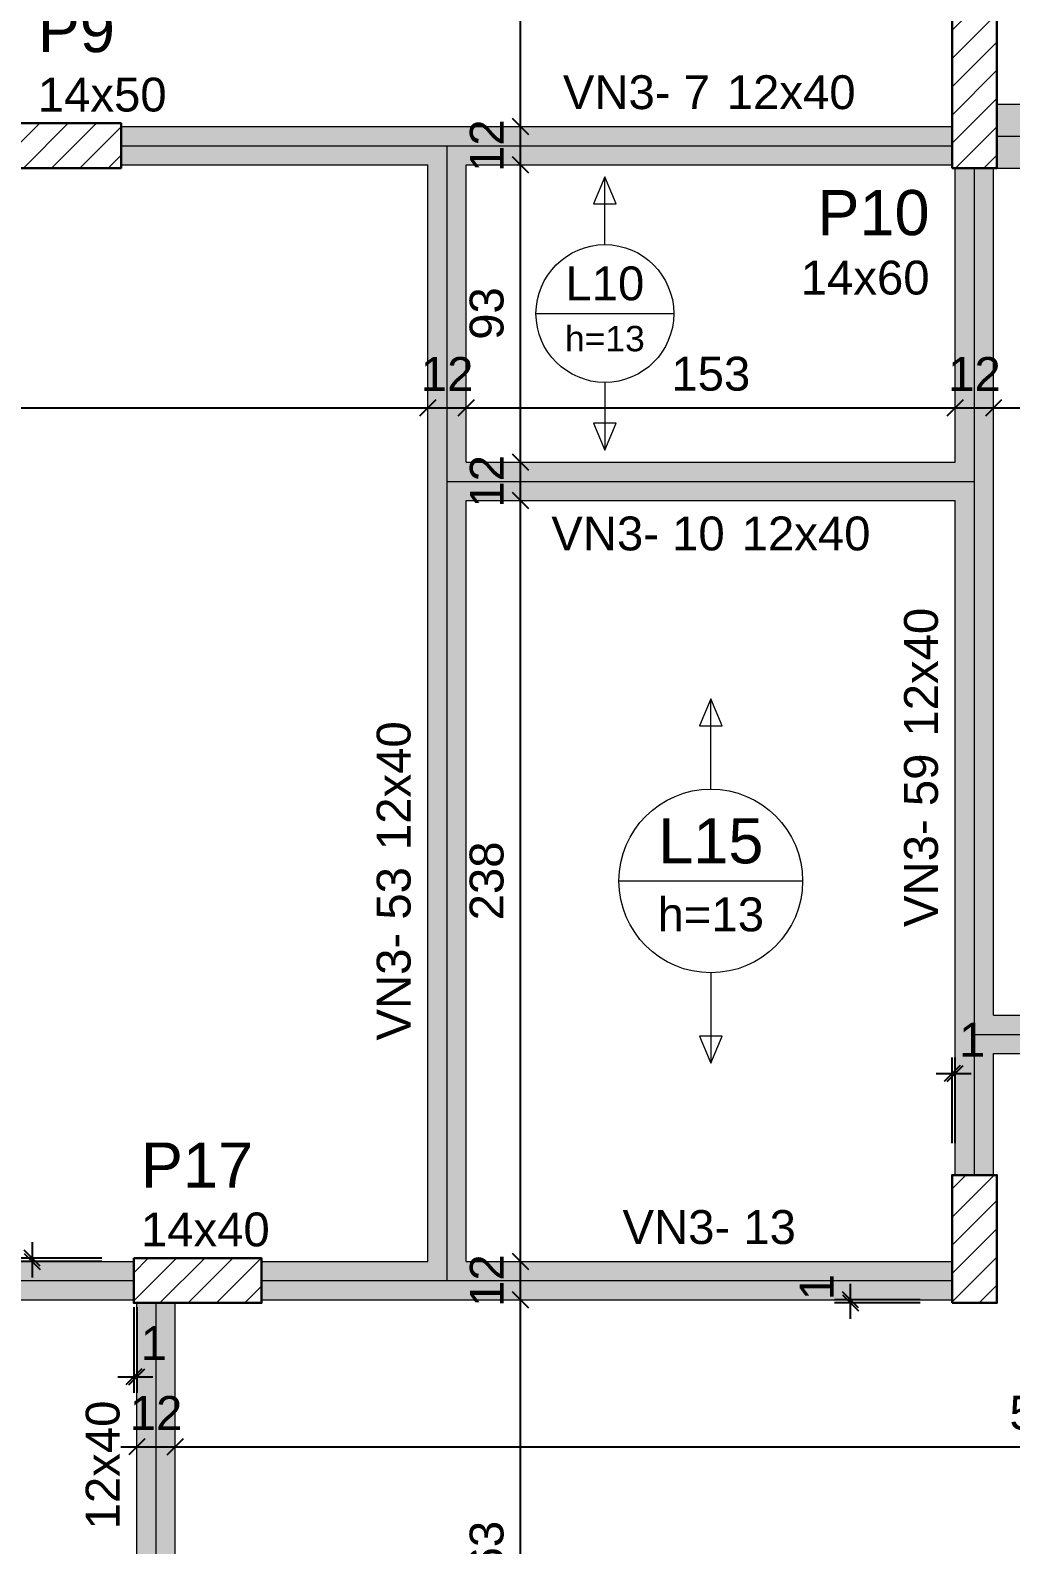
# Model space of a CAD drawing. Header units: millimetres. Extents: x -8 to 605, y -494 to 220.
# Drawn here: x 3.25 to 9.39, y -436.12 to -426.64 of the extents above; entities that cross this region are included whole.
import ezdxf

# ---------------------------------------------------------------- set-up
doc = ezdxf.new("R2010")
doc.units = ezdxf.units.MM
doc.header["$MEASUREMENT"] = 0
doc.linetypes.add('NULL', pattern=[0])
for name, color, linetype, lineweight in [('FO-Cotas', 5, 'Continuous', 5), ('FO-Eixos', 5, 'Continuous', 5), ('FO-Hachura pilar que passa', 19, 'Continuous', 5), ('FO-Hachura viga', 43, 'Continuous', 5), ('FO-Pilares', 4, 'Continuous', 30), ('FO-Textos das lajes', 1, 'Continuous', 20), ('FO-Textos das vigas', 7, 'Continuous', 5), ('FO-Textos dos pilares', 7, 'Continuous', 5), ('FO-Vigas', 1, 'Continuous', 20)]:
    doc.layers.add(name, color=color, linetype=linetype, lineweight=lineweight)
doc.styles.add('Arial', font='arial.ttf')
doc.dimstyles.new('UM_50.000000', dxfattribs={"dimtxt": 0.18, "dimasz": 0.1, "dimexe": 0.1, "dimexo": 0.2, "dimgap": 0, "dimtad": 1, "dimtih": 1, "dimtoh": 1, "dimdec": 1, "dimlfac": 50, "dimzin": 0, "dimdsep": 46, "dimtxsty": 'Standard', "dimcen": 0.09, "dimdle": 0.1, "dimadec": 1, "dimazin": 2, "dimtfac": 1, "dimtdec": 4, "dimtofl": 0, "dimtmove": 0, "dimatfit": 3, "dimfxl": 1, "dimtolj": 1, "dimarcsym": 0})
pattern_1 = [(45, (-4.58844, -411.61486), (-0.08838835, 0.08838835), [])]

# ---------------------------------------------------------------- blocks, each defined once
blk = doc.blocks.new('_Oblique')
at = {"color": 0, "linetype": 'ByBlock', "lineweight": -2}
blk.add_line((-0.5, -0.5), (0.5, 0.5), dxfattribs=at)
blk = doc.blocks.new('*D4110')
at = {"layer": 'Defpoints', "color": 0, "transparency": 16777216}
for p in [(31.5016, -417.9834), (-0.5784, -427.2247), (31.5016, -427.2247)]:
    blk.add_point(p, dxfattribs=at)
at = {"layer": 'FO-Cotas', "color": 0, "lineweight": -2, "transparency": 16777216}
for p, q in [((-0.5784, -427.0247), (-0.5784, -417.8834)), ((31.5016, -427.0247), (31.5016, -417.8834)), ((-0.6784, -417.9834), (31.6016, -417.9834))]:
    blk.add_line(p, q, dxfattribs=at)
at = {"layer": 'FO-Cotas', "color": 0, "lineweight": -2, "transparency": 16777216, "xscale": 0.1, "yscale": 0.1, "zscale": 0.1, "rotation": 180}
blk.add_blockref('_Oblique', (-0.5784, -417.9834), dxfattribs=at)
at = {"layer": 'FO-Cotas', "color": 0, "lineweight": -2, "transparency": 16777216, "xscale": 0.1, "yscale": 0.1, "zscale": 0.1}
blk.add_blockref('_Oblique', (31.5016, -417.9834), dxfattribs=at)
at = {"layer": 'FO-Cotas', "color": 7, "transparency": 16777216, "insert": (15.4616, -417.7716), "char_height": 0.2118, "attachment_point": 5, "style": 'Arial'}
blk.add_mtext('\\A1;1604', dxfattribs=at)
blk = doc.blocks.new('*D4151')
at = {"layer": 'Defpoints', "color": 0, "transparency": 16777216}
for p in [(-1.9904, -434.6049), (-0.5784, -434.6049), (3.9002, -437.8249)]:
    blk.add_point(p, dxfattribs=at)
at = {"layer": 'FO-Cotas', "color": 0, "lineweight": -2, "transparency": 16777216}
for p, q in [((-1.9904, -437.9249), (-1.9904, -434.5049)), ((-0.7784, -434.6049), (-2.0904, -434.6049)), ((3.7002, -437.8249), (-2.0904, -437.8249))]:
    blk.add_line(p, q, dxfattribs=at)
at = {"layer": 'FO-Cotas', "color": 0, "lineweight": -2, "transparency": 16777216, "xscale": 0.1, "yscale": 0.1, "zscale": 0.1}
for p, rotation in [((-1.9904, -434.6049), 90), ((-1.9904, -437.8249), 270)]:
    blk.add_blockref('_Oblique', p, dxfattribs=dict(at, rotation=rotation))
at = {"layer": 'FO-Cotas', "color": 7, "transparency": 16777216, "insert": (-2.2022, -436.2149), "char_height": 0.2118, "attachment_point": 5, "rotation": 90, "style": 'Arial'}
blk.add_mtext('\\A1;161', dxfattribs=at)
blk = doc.blocks.new('*D4260')
at = {"layer": 'Defpoints', "color": 0, "transparency": 16777216}
for p in [(3.9202, -435.5049), (4.1602, -435.5049), (4.1602, -435.5049)]:
    blk.add_point(p, dxfattribs=at)
at = {"layer": 'FO-Cotas', "color": 0, "lineweight": -2, "transparency": 16777216}
blk.add_line((3.8202, -435.5049), (4.2602, -435.5049), dxfattribs=at)
at = {"layer": 'FO-Cotas', "color": 0, "lineweight": -2, "transparency": 16777216, "xscale": 0.1, "yscale": 0.1, "zscale": 0.1, "rotation": 180}
blk.add_blockref('_Oblique', (3.9202, -435.5049), dxfattribs=at)
at = {"layer": 'FO-Cotas', "color": 0, "lineweight": -2, "transparency": 16777216, "xscale": 0.1, "yscale": 0.1, "zscale": 0.1}
blk.add_blockref('_Oblique', (4.1602, -435.5049), dxfattribs=at)
at = {"layer": 'FO-Cotas', "color": 7, "transparency": 16777216, "insert": (4.0402, -435.2931), "char_height": 0.2118, "attachment_point": 5, "rotation": 0.00573, "style": 'Arial'}
blk.add_mtext('\\A1;12', dxfattribs=at)
blk = doc.blocks.new('*D4261')
at = {"layer": 'Defpoints', "color": 0, "transparency": 16777216}
for p in [(4.1602, -435.5049), (15.3416, -435.5049), (15.3416, -435.5049)]:
    blk.add_point(p, dxfattribs=at)
at = {"layer": 'FO-Cotas', "color": 0, "lineweight": -2, "transparency": 16777216}
blk.add_line((4.0602, -435.5049), (15.4416, -435.5049), dxfattribs=at)
at = {"layer": 'FO-Cotas', "color": 0, "lineweight": -2, "transparency": 16777216, "xscale": 0.1, "yscale": 0.1, "zscale": 0.1, "rotation": 180}
blk.add_blockref('_Oblique', (4.1602, -435.5049), dxfattribs=at)
at = {"layer": 'FO-Cotas', "color": 0, "lineweight": -2, "transparency": 16777216, "xscale": 0.1, "yscale": 0.1, "zscale": 0.1}
blk.add_blockref('_Oblique', (15.3416, -435.5049), dxfattribs=at)
at = {"layer": 'FO-Cotas', "color": 7, "transparency": 16777216, "insert": (9.7509, -435.2931), "char_height": 0.2118, "attachment_point": 5, "rotation": 0.00573, "style": 'Arial'}
blk.add_mtext('\\A1;559.1', dxfattribs=at)
blk = doc.blocks.new('*D4265')
at = {"layer": 'Defpoints', "color": 0, "transparency": 16777216}
for p in [(-0.3184, -429.0047), (5.7416, -429.0047), (5.7416, -429.0047)]:
    blk.add_point(p, dxfattribs=at)
at = {"layer": 'FO-Cotas', "color": 0, "lineweight": -2, "transparency": 16777216}
blk.add_line((-0.4184, -429.0047), (5.8416, -429.0047), dxfattribs=at)
at = {"layer": 'FO-Cotas', "color": 0, "lineweight": -2, "transparency": 16777216, "xscale": 0.1, "yscale": 0.1, "zscale": 0.1, "rotation": 180}
blk.add_blockref('_Oblique', (-0.3184, -429.0047), dxfattribs=at)
at = {"layer": 'FO-Cotas', "color": 0, "lineweight": -2, "transparency": 16777216, "xscale": 0.1, "yscale": 0.1, "zscale": 0.1}
blk.add_blockref('_Oblique', (5.7416, -429.0047), dxfattribs=at)
at = {"layer": 'FO-Cotas', "color": 7, "transparency": 16777216, "insert": (2.7116, -428.7929), "char_height": 0.2118, "attachment_point": 5, "rotation": 0.00573, "style": 'Arial'}
blk.add_mtext('\\A1;303', dxfattribs=at)
blk = doc.blocks.new('*D4266')
at = {"layer": 'Defpoints', "color": 0, "transparency": 16777216}
for p in [(5.7416, -429.0047), (5.9816, -429.0047), (5.9816, -429.0047)]:
    blk.add_point(p, dxfattribs=at)
at = {"layer": 'FO-Cotas', "color": 0, "lineweight": -2, "transparency": 16777216}
blk.add_line((5.6416, -429.0047), (6.0816, -429.0047), dxfattribs=at)
at = {"layer": 'FO-Cotas', "color": 0, "lineweight": -2, "transparency": 16777216, "xscale": 0.1, "yscale": 0.1, "zscale": 0.1, "rotation": 180}
blk.add_blockref('_Oblique', (5.7416, -429.0047), dxfattribs=at)
at = {"layer": 'FO-Cotas', "color": 0, "lineweight": -2, "transparency": 16777216, "xscale": 0.1, "yscale": 0.1, "zscale": 0.1}
blk.add_blockref('_Oblique', (5.9816, -429.0047), dxfattribs=at)
at = {"layer": 'FO-Cotas', "color": 7, "transparency": 16777216, "insert": (5.8616, -428.7929), "char_height": 0.2118, "attachment_point": 5, "rotation": 0.00573, "style": 'Arial'}
blk.add_mtext('\\A1;12', dxfattribs=at)
blk = doc.blocks.new('*D4267')
at = {"layer": 'Defpoints', "color": 0, "transparency": 16777216}
for p in [(5.9816, -429.0047), (9.0416, -429.0047), (9.0416, -429.0047)]:
    blk.add_point(p, dxfattribs=at)
at = {"layer": 'FO-Cotas', "color": 0, "lineweight": -2, "transparency": 16777216}
blk.add_line((5.8816, -429.0047), (9.1416, -429.0047), dxfattribs=at)
at = {"layer": 'FO-Cotas', "color": 0, "lineweight": -2, "transparency": 16777216, "xscale": 0.1, "yscale": 0.1, "zscale": 0.1, "rotation": 180}
blk.add_blockref('_Oblique', (5.9816, -429.0047), dxfattribs=at)
at = {"layer": 'FO-Cotas', "color": 0, "lineweight": -2, "transparency": 16777216, "xscale": 0.1, "yscale": 0.1, "zscale": 0.1}
blk.add_blockref('_Oblique', (9.0416, -429.0047), dxfattribs=at)
at = {"layer": 'FO-Cotas', "color": 7, "transparency": 16777216, "insert": (7.5116, -428.7929), "char_height": 0.2118, "attachment_point": 5, "rotation": 0.00573, "style": 'Arial'}
blk.add_mtext('\\A1;153', dxfattribs=at)
blk = doc.blocks.new('*D4268')
at = {"layer": 'Defpoints', "color": 0, "transparency": 16777216}
for p in [(9.0416, -429.0047), (9.2816, -429.0047), (9.2816, -429.0047)]:
    blk.add_point(p, dxfattribs=at)
at = {"layer": 'FO-Cotas', "color": 0, "lineweight": -2, "transparency": 16777216}
blk.add_line((8.9416, -429.0047), (9.3816, -429.0047), dxfattribs=at)
at = {"layer": 'FO-Cotas', "color": 0, "lineweight": -2, "transparency": 16777216, "xscale": 0.1, "yscale": 0.1, "zscale": 0.1, "rotation": 180}
blk.add_blockref('_Oblique', (9.0416, -429.0047), dxfattribs=at)
at = {"layer": 'FO-Cotas', "color": 0, "lineweight": -2, "transparency": 16777216, "xscale": 0.1, "yscale": 0.1, "zscale": 0.1}
blk.add_blockref('_Oblique', (9.2816, -429.0047), dxfattribs=at)
at = {"layer": 'FO-Cotas', "color": 7, "transparency": 16777216, "insert": (9.1616, -428.7929), "char_height": 0.2118, "attachment_point": 5, "rotation": 0.00573, "style": 'Arial'}
blk.add_mtext('\\A1;12', dxfattribs=at)
blk = doc.blocks.new('*D4269')
at = {"layer": 'Defpoints', "color": 0, "transparency": 16777216}
for p in [(9.2816, -429.0047), (15.3416, -429.0047), (15.3416, -429.0047)]:
    blk.add_point(p, dxfattribs=at)
at = {"layer": 'FO-Cotas', "color": 0, "lineweight": -2, "transparency": 16777216}
blk.add_line((9.1816, -429.0047), (15.4416, -429.0047), dxfattribs=at)
at = {"layer": 'FO-Cotas', "color": 0, "lineweight": -2, "transparency": 16777216, "xscale": 0.1, "yscale": 0.1, "zscale": 0.1, "rotation": 180}
blk.add_blockref('_Oblique', (9.2816, -429.0047), dxfattribs=at)
at = {"layer": 'FO-Cotas', "color": 0, "lineweight": -2, "transparency": 16777216, "xscale": 0.1, "yscale": 0.1, "zscale": 0.1}
blk.add_blockref('_Oblique', (15.3416, -429.0047), dxfattribs=at)
at = {"layer": 'FO-Cotas', "color": 7, "transparency": 16777216, "insert": (12.3116, -428.7929), "char_height": 0.2118, "attachment_point": 5, "rotation": 0.00573, "style": 'Arial'}
blk.add_mtext('\\A1;303', dxfattribs=at)
blk = doc.blocks.new('*D4307')
at = {"layer": 'Defpoints', "color": 0, "transparency": 16777216}
for p in [(6.3216, -434.5849), (6.3216, -434.5849), (6.3216, -437.8449)]:
    blk.add_point(p, dxfattribs=at)
at = {"layer": 'FO-Cotas', "color": 0, "lineweight": -2, "transparency": 16777216}
blk.add_line((6.3216, -437.9449), (6.3216, -434.4849), dxfattribs=at)
at = {"layer": 'FO-Cotas', "color": 0, "lineweight": -2, "transparency": 16777216, "xscale": 0.1, "yscale": 0.1, "zscale": 0.1}
for p, rotation in [((6.3216, -434.5849), 90), ((6.3216, -437.8449), 270)]:
    blk.add_blockref('_Oblique', p, dxfattribs=dict(at, rotation=rotation))
at = {"layer": 'FO-Cotas', "color": 7, "transparency": 16777216, "insert": (6.1098, -436.2149), "char_height": 0.2118, "attachment_point": 5, "rotation": 90, "style": 'Arial'}
blk.add_mtext('\\A1;163', dxfattribs=at)
blk = doc.blocks.new('*D4308')
at = {"layer": 'Defpoints', "color": 0, "transparency": 16777216}
for p in [(6.3216, -434.3449), (6.3216, -434.3449), (6.3216, -434.5849)]:
    blk.add_point(p, dxfattribs=at)
at = {"layer": 'FO-Cotas', "color": 0, "lineweight": -2, "transparency": 16777216}
blk.add_line((6.3216, -434.6849), (6.3216, -434.2449), dxfattribs=at)
at = {"layer": 'FO-Cotas', "color": 0, "lineweight": -2, "transparency": 16777216, "xscale": 0.1, "yscale": 0.1, "zscale": 0.1}
for p, rotation in [((6.3216, -434.3449), 90), ((6.3216, -434.5849), 270)]:
    blk.add_blockref('_Oblique', p, dxfattribs=dict(at, rotation=rotation))
at = {"layer": 'FO-Cotas', "color": 7, "transparency": 16777216, "insert": (6.1098, -434.4649), "char_height": 0.2118, "attachment_point": 5, "rotation": 90, "style": 'Arial'}
blk.add_mtext('\\A1;12', dxfattribs=at)
blk = doc.blocks.new('*D4309')
at = {"layer": 'Defpoints', "color": 0, "transparency": 16777216}
for p in [(6.3216, -429.5849), (6.3216, -429.5849), (6.3216, -434.3449)]:
    blk.add_point(p, dxfattribs=at)
at = {"layer": 'FO-Cotas', "color": 0, "lineweight": -2, "transparency": 16777216}
blk.add_line((6.3216, -434.4449), (6.3216, -429.4849), dxfattribs=at)
at = {"layer": 'FO-Cotas', "color": 0, "lineweight": -2, "transparency": 16777216, "xscale": 0.1, "yscale": 0.1, "zscale": 0.1}
for p, rotation in [((6.3216, -429.5849), 90), ((6.3216, -434.3449), 270)]:
    blk.add_blockref('_Oblique', p, dxfattribs=dict(at, rotation=rotation))
at = {"layer": 'FO-Cotas', "color": 7, "transparency": 16777216, "insert": (6.1098, -431.9649), "char_height": 0.2118, "attachment_point": 5, "rotation": 90, "style": 'Arial'}
blk.add_mtext('\\A1;238', dxfattribs=at)
blk = doc.blocks.new('*D4310')
at = {"layer": 'Defpoints', "color": 0, "transparency": 16777216}
for p in [(6.3216, -429.3449), (6.3216, -429.3449), (6.3216, -429.5849)]:
    blk.add_point(p, dxfattribs=at)
at = {"layer": 'FO-Cotas', "color": 0, "lineweight": -2, "transparency": 16777216}
blk.add_line((6.3216, -429.6849), (6.3216, -429.2449), dxfattribs=at)
at = {"layer": 'FO-Cotas', "color": 0, "lineweight": -2, "transparency": 16777216, "xscale": 0.1, "yscale": 0.1, "zscale": 0.1}
for p, rotation in [((6.3216, -429.3449), 90), ((6.3216, -429.5849), 270)]:
    blk.add_blockref('_Oblique', p, dxfattribs=dict(at, rotation=rotation))
at = {"layer": 'FO-Cotas', "color": 7, "transparency": 16777216, "insert": (6.1098, -429.4649), "char_height": 0.2118, "attachment_point": 5, "rotation": 90, "style": 'Arial'}
blk.add_mtext('\\A1;12', dxfattribs=at)
blk = doc.blocks.new('*D4311')
at = {"layer": 'Defpoints', "color": 0, "transparency": 16777216}
for p in [(6.3216, -427.4847), (6.3216, -427.4847), (6.3216, -429.3449)]:
    blk.add_point(p, dxfattribs=at)
at = {"layer": 'FO-Cotas', "color": 0, "lineweight": -2, "transparency": 16777216}
blk.add_line((6.3216, -429.4449), (6.3216, -427.3847), dxfattribs=at)
at = {"layer": 'FO-Cotas', "color": 0, "lineweight": -2, "transparency": 16777216, "xscale": 0.1, "yscale": 0.1, "zscale": 0.1}
for p, rotation in [((6.3216, -427.4847), 90), ((6.3216, -429.3449), 270)]:
    blk.add_blockref('_Oblique', p, dxfattribs=dict(at, rotation=rotation))
at = {"layer": 'FO-Cotas', "color": 7, "transparency": 16777216, "insert": (6.1098, -428.4148), "char_height": 0.2118, "attachment_point": 5, "rotation": 90, "style": 'Arial'}
blk.add_mtext('\\A1;93', dxfattribs=at)
blk = doc.blocks.new('*D4312')
at = {"layer": 'Defpoints', "color": 0, "transparency": 16777216}
for p in [(6.3216, -427.2447), (6.3216, -427.2447), (6.3216, -427.4847)]:
    blk.add_point(p, dxfattribs=at)
at = {"layer": 'FO-Cotas', "color": 0, "lineweight": -2, "transparency": 16777216}
blk.add_line((6.3216, -427.5847), (6.3216, -427.1447), dxfattribs=at)
at = {"layer": 'FO-Cotas', "color": 0, "lineweight": -2, "transparency": 16777216, "xscale": 0.1, "yscale": 0.1, "zscale": 0.1}
for p, rotation in [((6.3216, -427.2447), 90), ((6.3216, -427.4847), 270)]:
    blk.add_blockref('_Oblique', p, dxfattribs=dict(at, rotation=rotation))
at = {"layer": 'FO-Cotas', "color": 7, "transparency": 16777216, "insert": (6.1098, -427.3647), "char_height": 0.2118, "attachment_point": 5, "rotation": 90, "style": 'Arial'}
blk.add_mtext('\\A1;12', dxfattribs=at)
blk = doc.blocks.new('*D4313')
at = {"layer": 'Defpoints', "color": 0, "transparency": 16777216}
for p in [(6.3216, -420.1849), (6.3216, -420.1849), (6.3216, -427.2447)]:
    blk.add_point(p, dxfattribs=at)
at = {"layer": 'FO-Cotas', "color": 0, "lineweight": -2, "transparency": 16777216}
blk.add_line((6.3216, -427.3447), (6.3216, -420.0849), dxfattribs=at)
at = {"layer": 'FO-Cotas', "color": 0, "lineweight": -2, "transparency": 16777216, "xscale": 0.1, "yscale": 0.1, "zscale": 0.1}
for p, rotation in [((6.3216, -420.1849), 90), ((6.3216, -427.2447), 270)]:
    blk.add_blockref('_Oblique', p, dxfattribs=dict(at, rotation=rotation))
at = {"layer": 'FO-Cotas', "color": 7, "transparency": 16777216, "insert": (6.1098, -423.7148), "char_height": 0.2118, "attachment_point": 5, "rotation": 90, "style": 'Arial'}
blk.add_mtext('\\A1;353', dxfattribs=at)
blk = doc.blocks.new('*D4388')
at = {"layer": 'Defpoints', "color": 0, "transparency": 16777216}
for p in [(3.9002, -434.4321), (3.9202, -434.4321), (3.9202, -435.0675)]:
    blk.add_point(p, dxfattribs=at)
at = {"layer": 'FO-Cotas', "color": 0, "lineweight": -2, "transparency": 16777216}
for p, q in [((3.9002, -434.6321), (3.9002, -435.1675)), ((3.9202, -434.6321), (3.9202, -435.1675)), ((3.8002, -435.0675), (4.0202, -435.0675))]:
    blk.add_line(p, q, dxfattribs=at)
at = {"layer": 'FO-Cotas', "color": 0, "lineweight": -2, "transparency": 16777216, "xscale": 0.1, "yscale": 0.1, "zscale": 0.1, "rotation": 180}
blk.add_blockref('_Oblique', (3.9002, -435.0675), dxfattribs=at)
at = {"layer": 'FO-Cotas', "color": 0, "lineweight": -2, "transparency": 16777216, "xscale": 0.1, "yscale": 0.1, "zscale": 0.1}
blk.add_blockref('_Oblique', (3.9202, -435.0675), dxfattribs=at)
at = {"layer": 'FO-Cotas', "color": 7, "transparency": 16777216, "insert": (4.0264, -434.8557), "char_height": 0.2118, "attachment_point": 5, "rotation": 0.00573, "style": 'Arial'}
blk.add_mtext('\\A1;1', dxfattribs=at)
blk = doc.blocks.new('*D4389')
at = {"layer": 'Defpoints', "color": 0, "transparency": 16777216}
for p in [(9.0416, -433.1695), (9.0216, -433.8049), (9.0416, -433.8049)]:
    blk.add_point(p, dxfattribs=at)
at = {"layer": 'FO-Cotas', "color": 0, "lineweight": -2, "transparency": 16777216}
for p, q in [((9.0216, -433.6049), (9.0216, -433.0695)), ((9.0416, -433.6049), (9.0416, -433.0695)), ((8.9216, -433.1695), (9.1416, -433.1695))]:
    blk.add_line(p, q, dxfattribs=at)
at = {"layer": 'FO-Cotas', "color": 0, "lineweight": -2, "transparency": 16777216, "xscale": 0.1, "yscale": 0.1, "zscale": 0.1, "rotation": 180}
blk.add_blockref('_Oblique', (9.0216, -433.1695), dxfattribs=at)
at = {"layer": 'FO-Cotas', "color": 0, "lineweight": -2, "transparency": 16777216, "xscale": 0.1, "yscale": 0.1, "zscale": 0.1}
blk.add_blockref('_Oblique', (9.0416, -433.1695), dxfattribs=at)
at = {"layer": 'FO-Cotas', "color": 7, "transparency": 16777216, "insert": (9.1478, -432.9577), "char_height": 0.2118, "attachment_point": 5, "rotation": 0.00573, "style": 'Arial'}
blk.add_mtext('\\A1;1', dxfattribs=at)
blk = doc.blocks.new('*D4466')
at = {"layer": 'Defpoints', "color": 0, "transparency": 16777216}
for p in [(3.2648, -434.3449), (3.9002, -434.3249), (3.9002, -434.3449)]:
    blk.add_point(p, dxfattribs=at)
at = {"layer": 'FO-Cotas', "color": 0, "lineweight": -2, "transparency": 16777216}
for p, q in [((3.2648, -434.2249), (3.2648, -434.4449)), ((3.7002, -434.3249), (3.1648, -434.3249)), ((3.7002, -434.3449), (3.1648, -434.3449))]:
    blk.add_line(p, q, dxfattribs=at)
at = {"layer": 'FO-Cotas', "color": 0, "lineweight": -2, "transparency": 16777216, "xscale": 0.1, "yscale": 0.1, "zscale": 0.1}
for p, rotation in [((3.2648, -434.3249), 90), ((3.2648, -434.3449), 270)]:
    blk.add_blockref('_Oblique', p, dxfattribs=dict(at, rotation=rotation))
at = {"layer": 'FO-Cotas', "color": 7, "transparency": 16777216, "insert": (3.053, -434.2466), "char_height": 0.2118, "attachment_point": 5, "rotation": 90, "style": 'Arial'}
blk.add_mtext('\\A1;1', dxfattribs=at)
blk = doc.blocks.new('*D4467')
at = {"layer": 'Defpoints', "color": 0, "transparency": 16777216}
for p in [(8.3862, -434.5849), (9.0216, -434.5849), (9.0216, -434.6049)]:
    blk.add_point(p, dxfattribs=at)
at = {"layer": 'FO-Cotas', "color": 0, "lineweight": -2, "transparency": 16777216}
for p, q in [((8.3862, -434.7049), (8.3862, -434.4849)), ((8.8216, -434.5849), (8.2862, -434.5849)), ((8.8216, -434.6049), (8.2862, -434.6049))]:
    blk.add_line(p, q, dxfattribs=at)
at = {"layer": 'FO-Cotas', "color": 0, "lineweight": -2, "transparency": 16777216, "xscale": 0.1, "yscale": 0.1, "zscale": 0.1}
for p, rotation in [((8.3862, -434.5849), 90), ((8.3862, -434.6049), 270)]:
    blk.add_blockref('_Oblique', p, dxfattribs=dict(at, rotation=rotation))
at = {"layer": 'FO-Cotas', "color": 7, "transparency": 16777216, "insert": (8.1744, -434.5066), "char_height": 0.2118, "attachment_point": 5, "rotation": 90, "style": 'Arial'}
blk.add_mtext('\\A1;1', dxfattribs=at)

msp = doc.modelspace()

# ---------------------------------------------------------------- hatches: boundary and pattern name
at = {"layer": 'FO-Hachura pilar que passa', "linetype": 'Continuous', "ltscale": 0.2}
h = msp.add_hatch(dxfattribs=at)
h.set_pattern_fill('ANSI31', color=19, style=0)
h.set_pattern_definition(pattern_1)
h.paths.add_polyline_path([(9.0216, -427.5047), (9.1616, -427.5047), (9.3016, -427.5047), (9.3016, -426.9047), (9.3016, -426.3047), (9.1616, -426.3047), (9.0216, -426.3047), (9.0216, -426.9047)])
h = msp.add_hatch(dxfattribs=at)
h.set_pattern_fill('ANSI31', color=19, style=0)
h.set_pattern_definition(pattern_1)
h.paths.add_polyline_path([(2.8216, -427.2247), (2.8216, -427.3647), (2.8216, -427.5047), (3.3216, -427.5047), (3.8216, -427.5047), (3.8216, -427.3647), (3.8216, -427.2247), (3.3216, -427.2247)])
h = msp.add_hatch(dxfattribs=at)
h.set_pattern_fill('ANSI31', color=19, style=0)
h.set_pattern_definition(pattern_1)
h.paths.add_polyline_path([(9.0216, -434.6049), (9.1616, -434.6049), (9.3016, -434.6049), (9.3016, -434.2049), (9.3016, -433.8049), (9.1616, -433.8049), (9.0216, -433.8049), (9.0216, -434.2049)])
h = msp.add_hatch(dxfattribs=at)
h.set_pattern_fill('ANSI31', color=19, style=0)
h.set_pattern_definition(pattern_1)
h.paths.add_polyline_path([(3.9002, -434.3249), (3.9002, -434.4649), (3.9002, -434.6049), (4.3002, -434.6049), (4.7002, -434.6049), (4.7002, -434.4649), (4.7002, -434.3249), (4.3002, -434.3249)])
at = {"layer": 'FO-Hachura viga', "linetype": 'Continuous', "ltscale": 0.2}
for points in [[(15.3216, -427.1047), (15.3216, -427.1047), (9.3016, -427.1047), (9.3016, -427.5047), (15.3216, -427.5047), (15.3216, -427.1047)], [(5.7416, -427.4847), (5.7416, -427.4847), (5.8616, -427.3647), (5.8616, -427.2447), (3.8216, -427.2447), (3.8216, -427.4849), (5.7416, -427.4847)], [(9.0216, -427.2447), (9.0216, -427.2447), (5.8616, -427.2447), (5.8616, -427.3647), (5.9816, -427.4847), (9.0216, -427.4847), (9.0216, -427.2447)], [(5.9816, -429.3449), (5.9816, -429.3449), (5.9816, -427.4847), (5.8616, -427.3647), (5.7416, -427.4847), (5.7416, -429.4649), (5.8616, -429.4649), (5.9816, -429.3449)], [(9.2816, -427.5047), (9.2816, -427.5047), (9.0418, -427.5047), (9.0418, -429.3449), (9.1616, -429.4649), (9.2816, -429.4649), (9.2816, -427.5047)], [(9.1616, -429.4649), (9.1616, -429.4649), (9.0418, -429.3449), (5.9816, -429.3449), (5.8616, -429.4649), (5.9816, -429.5849), (9.0416, -429.5849), (9.1616, -429.4649)], [(5.9816, -434.3449), (5.9816, -434.3449), (5.9816, -429.5849), (5.8616, -429.4649), (5.7416, -429.4649), (5.7416, -434.3449), (5.8616, -434.4649), (5.9816, -434.3449)], [(9.2816, -432.8049), (9.2816, -432.8049), (9.2816, -429.4649), (9.1616, -429.4649), (9.0416, -429.5849), (9.0416, -432.9249), (9.1616, -432.9249), (9.2816, -432.8049)], [(15.3216, -432.8049), (15.3216, -432.8049), (9.2816, -432.8049), (9.1616, -432.9249), (9.2816, -433.0449), (15.3216, -433.0449), (15.3216, -432.8049)], [(9.2816, -433.0449), (9.2816, -433.0449), (9.1616, -432.9249), (9.0416, -432.9249), (9.0416, -433.8049), (9.2816, -433.8049), (9.2816, -433.0449)], [(3.9004, -434.3449), (3.9004, -434.3449), (-0.2984, -434.3449), (-0.2984, -434.5849), (3.9004, -434.5849), (3.9004, -434.3449)], [(5.8616, -434.4649), (5.8616, -434.4649), (5.7416, -434.3449), (4.7004, -434.3449), (4.7004, -434.5849), (5.8616, -434.5849), (5.8616, -434.4649)], [(9.0216, -434.3449), (9.0216, -434.3449), (5.9816, -434.3449), (5.8616, -434.4649), (5.8616, -434.5849), (9.0216, -434.5849), (9.0216, -434.3449)], [(4.1602, -434.6049), (4.1602, -434.6049), (3.9202, -434.6049), (3.9202, -437.8249), (4.1602, -437.8249), (4.1602, -434.6049)]]:
    msp.add_hatch(color=43, dxfattribs=at).paths.add_polyline_path(points)

# ---------------------------------------------------------------- linework, layer by layer
at = {"layer": 'FO-Eixos'}
for p, q in [((9.3016, -427.3047), (15.3216, -427.3047)), ((3.8216, -427.3647), (5.8616, -427.3647)), ((5.8616, -427.3647), (9.0216, -427.3647)), ((5.8616, -429.4649), (5.8616, -427.3647)), ((9.1616, -429.4649), (9.1616, -427.5047)), ((5.8616, -434.4649), (5.8616, -429.4649)), ((5.8616, -429.4649), (9.1616, -429.4649)), ((9.1616, -432.9249), (9.1616, -429.4649)), ((9.1616, -433.8049), (9.1616, -432.9249)), ((9.1616, -432.9249), (15.3216, -432.9249)), ((-0.2984, -434.4649), (3.9002, -434.4649)), ((4.7002, -434.4649), (5.8616, -434.4649)), ((5.8616, -434.4649), (9.0216, -434.4649)), ((4.0402, -437.8249), (4.0402, -434.6049))]:
    msp.add_line(p, q, dxfattribs=at)
at = {"layer": 'FO-Pilares'}
for points in [[(9.0216, -427.5047), (9.1616, -427.5047), (9.3016, -427.5047), (9.3016, -426.9047), (9.3016, -426.3047), (9.1616, -426.3047), (9.0216, -426.3047), (9.0216, -426.9047), (9.0216, -427.5047)], [(2.8216, -427.2247), (2.8216, -427.3647), (2.8216, -427.5047), (3.3216, -427.5047), (3.8216, -427.5047), (3.8216, -427.3647), (3.8216, -427.2247), (3.3216, -427.2247), (2.8216, -427.2247)], [(9.0216, -434.6049), (9.1616, -434.6049), (9.3016, -434.6049), (9.3016, -434.2049), (9.3016, -433.8049), (9.1616, -433.8049), (9.0216, -433.8049), (9.0216, -434.2049), (9.0216, -434.6049)], [(3.9002, -434.3249), (3.9002, -434.4649), (3.9002, -434.6049), (4.3002, -434.6049), (4.7002, -434.6049), (4.7002, -434.4649), (4.7002, -434.3249), (4.3002, -434.3249), (3.9002, -434.3249)]]:
    msp.add_lwpolyline(points, close=True, dxfattribs=at)
at = {"layer": 'FO-Textos das lajes'}
for p, q in [((6.8486, -427.5602), (6.778, -427.7296)), ((6.9192, -427.7296), (6.8486, -427.5602)), ((6.778, -427.7296), (6.9192, -427.7296)), ((6.4176, -428.4148), (7.2796, -428.4148)), ((6.9192, -429.0999), (6.778, -429.0999)), ((6.778, -429.0999), (6.8486, -429.2693)), ((6.8486, -429.2693), (6.9192, -429.0999)), ((7.5116, -430.8254), (7.441, -430.9949)), ((7.5822, -430.9949), (7.5116, -430.8254)), ((7.441, -430.9949), (7.5822, -430.9949)), ((6.9369, -431.9649), (8.0862, -431.9649)), ((7.5822, -432.9349), (7.441, -432.9349)), ((7.441, -432.9349), (7.5116, -433.1043)), ((7.5116, -433.1043), (7.5822, -432.9349))]:
    msp.add_line(p, q, dxfattribs=at)
for points in [[(6.8486, -427.9838), (6.8486, -427.5602)], [(6.8486, -428.8457), (6.8486, -429.2693)], [(7.5116, -431.3902), (7.5116, -430.8254)], [(7.5116, -432.5395), (7.5116, -433.1043)]]:
    msp.add_lwpolyline(points, dxfattribs=at)
for centre, radius in [((6.8486, -428.4148), 0.431), ((7.5116, -431.9649), 0.5746)]:
    msp.add_circle(centre, radius, dxfattribs=at)
at = {"layer": 'FO-Vigas'}
for p, q in [((9.3016, -427.1047), (15.3216, -427.1047)), ((3.8216, -427.2447), (5.8616, -427.2447)), ((5.8616, -427.2447), (9.0216, -427.2447)), ((3.8216, -427.4847), (5.7416, -427.4847)), ((5.7416, -429.4649), (5.7416, -427.4847)), ((5.9816, -427.4847), (9.0216, -427.4847)), ((5.9816, -429.3449), (5.9816, -427.4847)), ((9.0416, -429.3449), (9.0416, -427.5047)), ((9.2816, -429.4649), (9.2816, -427.5047)), ((9.3016, -427.5047), (15.3216, -427.5047)), ((5.9816, -429.3449), (9.0416, -429.3449)), ((5.7416, -434.3449), (5.7416, -429.4649)), ((9.2816, -432.8049), (9.2816, -429.4649)), ((5.9816, -434.3449), (5.9816, -429.5849)), ((5.9816, -429.5849), (9.0416, -429.5849)), ((9.0416, -432.9249), (9.0416, -429.5849)), ((9.2816, -432.8049), (15.3216, -432.8049)), ((9.0416, -433.8049), (9.0416, -432.9249)), ((9.2816, -433.8049), (9.2816, -433.0449)), ((9.2816, -433.0449), (15.3216, -433.0449)), ((-0.2984, -434.3449), (3.9002, -434.3449)), ((4.7002, -434.3449), (5.7416, -434.3449)), ((5.9816, -434.3449), (9.0216, -434.3449)), ((-0.2984, -434.5849), (3.9002, -434.5849)), ((4.7002, -434.5849), (5.8616, -434.5849)), ((5.8616, -434.5849), (9.0216, -434.5849)), ((3.9202, -437.8249), (3.9202, -434.6049)), ((4.1602, -437.8249), (4.1602, -434.6049))]:
    msp.add_line(p, q, dxfattribs=at)

# ---------------------------------------------------------------- texts
at = {"layer": 'FO-Textos das lajes', "linetype": 'NULL', "ltscale": 0.2, "attachment_point": 8, "line_spacing_factor": 0.798, "style": 'Arial'}
for s, insert, char_height, width in [('L10', (6.8486, -428.335), 0.2118, 0.987001), ('h=13', (6.8486, -428.6534), 0.15885, 0.999351), ('L15', (7.5116, -431.8587), 0.2824, 1.316001), ('h=13', (7.5116, -432.283), 0.2118, 1.332467)]:
    msp.add_mtext(s, dxfattribs=dict(at, insert=insert, char_height=char_height, width=width))
at = {"layer": 'FO-Textos das vigas', "linetype": 'NULL', "ltscale": 0.2, "char_height": 0.2118, "line_spacing_factor": 0.798, "style": 'Arial'}
for s, insert, width, attachment_point in [('VN3- 7', (7.5066, -427.139), 1.841627, 9), ('12x40', (7.6116, -427.139), 1.612069, 7), ('VN3- 10', (7.5986, -429.8997), 2.170627, 9), ('12x40', (7.7046, -429.8997), 1.612069, 7), ('VN3- 13', (7.5016, -434.239), 2.170627, 8)]:
    msp.add_mtext(s, dxfattribs=dict(at, insert=insert, width=width, attachment_point=attachment_point))
at = {"layer": 'FO-Textos das vigas', "linetype": 'NULL', "ltscale": 0.2, "char_height": 0.2118, "rotation": 90.00021, "line_spacing_factor": 0.798, "style": 'Arial'}
for s, insert, width, attachment_point in [('12x40', (8.9357, -431.0619), 1.612069, 7), ('12x40', (5.6357, -431.7719), 1.612069, 7), ('VN3- 59', (8.9357, -431.1679), 2.170627, 9), ('VN3- 53', (5.6357, -431.8779), 2.170627, 9), ('12x40', (3.8147, -436.0219), 1.612069, 7)]:
    msp.add_mtext(s, dxfattribs=dict(at, insert=insert, width=width, attachment_point=attachment_point))
at = {"layer": 'FO-Textos dos pilares', "linetype": 'NULL', "ltscale": 0.2, "line_spacing_factor": 0.798, "style": 'Arial'}
for s, insert, char_height, width, attachment_point in [('P9', (3.3002, -426.7837), 0.2824, 0.965154, 7), ('14x50', (3.3002, -427.154), 0.2118, 1.612069, 7), ('P10', (8.8806, -427.9287), 0.2824, 1.403821, 9), ('14x60', (8.8806, -428.299), 0.2118, 1.612069, 9), ('P17', (3.9454, -433.8837), 0.2824, 1.403821, 7), ('14x40', (3.9454, -434.254), 0.2118, 1.612069, 7)]:
    msp.add_mtext(s, dxfattribs=dict(at, insert=insert, char_height=char_height, width=width, attachment_point=attachment_point))

# ---------------------------------------------------------------- dimensions: what is measured, and where the dimension line sits
at = {"layer": 'FO-Cotas'}
dim = msp.add_linear_dim(base=(31.5016, -417.9834), p1=(-0.5784, -427.2247), p2=(31.5016, -427.2247), dimstyle='UM_50.000000', override={"dimtxt": 0.2118, "dimasz": 0.1, "dimexe": 0.1, "dimexo": 0.2, "dimtad": 1, "dimtih": 0, "dimtoh": 0, "dimdec": 1, "dimlfac": 50, "dimzin": 8, "dimtxsty": 'Arial', "dimblk": 'Oblique', "dimblk1": 'Oblique', "dimblk2": 'Oblique', "dimsah": 1, "dimdle": 0.1, "dimse1": 0, "dimse2": 0, "dimclrt": 7, "dimadec": 1, "dimazin": 3, "dimtmove": 2, "dimldrblk": 'Oblique'}, dxfattribs=at)
dim.commit()
dim.dimension.update_dxf_attribs({"geometry": '*D4110', "text_midpoint": (15.4616, -417.7716), "dimtype": 160})
for base, p1, p2, override, picture, middle in [((6.3216, -420.1849), (6.3216, -427.2447), (6.3216, -420.1849), {"dimtxt": 0.2118, "dimasz": 0.1, "dimexe": 0.1, "dimexo": 0.2, "dimtad": 1, "dimtih": 0, "dimtoh": 0, "dimdec": 1, "dimlfac": 50, "dimzin": 8, "dimtxsty": 'Arial', "dimblk": 'Oblique', "dimblk1": 'Oblique', "dimblk2": 'Oblique', "dimsah": 1, "dimdle": 0.1, "dimse1": 1, "dimse2": 1, "dimclrt": 7, "dimadec": 1, "dimazin": 3, "dimtmove": 2, "dimldrblk": 'Oblique'}, '*D4313', (6.1098, -423.7148)), ((6.3216, -427.2447), (6.3216, -427.4847), (6.3216, -427.2447), {"dimtxt": 0.2118, "dimasz": 0.1, "dimexe": 0.1, "dimexo": 0.2, "dimtad": 1, "dimtih": 0, "dimtoh": 0, "dimdec": 1, "dimlfac": 50, "dimzin": 8, "dimtxsty": 'Arial', "dimblk": 'Oblique', "dimblk1": 'Oblique', "dimblk2": 'Oblique', "dimsah": 1, "dimdle": 0.1, "dimse1": 1, "dimse2": 1, "dimclrt": 7, "dimadec": 1, "dimazin": 3, "dimtmove": 2, "dimldrblk": 'Oblique'}, '*D4312', (6.1098, -427.3647)), ((6.3216, -427.4847), (6.3216, -429.3449), (6.3216, -427.4847), {"dimtxt": 0.2118, "dimasz": 0.1, "dimexe": 0.1, "dimexo": 0.2, "dimtad": 1, "dimtih": 0, "dimtoh": 0, "dimdec": 1, "dimlfac": 50, "dimzin": 8, "dimtxsty": 'Arial', "dimblk": 'Oblique', "dimblk1": 'Oblique', "dimblk2": 'Oblique', "dimsah": 1, "dimdle": 0.1, "dimse1": 1, "dimse2": 1, "dimclrt": 7, "dimadec": 1, "dimazin": 3, "dimtmove": 2, "dimldrblk": 'Oblique'}, '*D4311', (6.1098, -428.4148)), ((6.3216, -429.3449), (6.3216, -429.5849), (6.3216, -429.3449), {"dimtxt": 0.2118, "dimasz": 0.1, "dimexe": 0.1, "dimexo": 0.2, "dimtad": 1, "dimtih": 0, "dimtoh": 0, "dimdec": 1, "dimlfac": 50, "dimzin": 8, "dimtxsty": 'Arial', "dimblk": 'Oblique', "dimblk1": 'Oblique', "dimblk2": 'Oblique', "dimsah": 1, "dimdle": 0.1, "dimse1": 1, "dimse2": 1, "dimclrt": 7, "dimadec": 1, "dimazin": 3, "dimtmove": 2, "dimldrblk": 'Oblique'}, '*D4310', (6.1098, -429.4649)), ((6.3216, -429.5849), (6.3216, -434.3449), (6.3216, -429.5849), {"dimtxt": 0.2118, "dimasz": 0.1, "dimexe": 0.1, "dimexo": 0.2, "dimtad": 1, "dimtih": 0, "dimtoh": 0, "dimdec": 1, "dimlfac": 50, "dimzin": 8, "dimtxsty": 'Arial', "dimblk": 'Oblique', "dimblk1": 'Oblique', "dimblk2": 'Oblique', "dimsah": 1, "dimdle": 0.1, "dimse1": 1, "dimse2": 1, "dimclrt": 7, "dimadec": 1, "dimazin": 3, "dimtmove": 2, "dimldrblk": 'Oblique'}, '*D4309', (6.1098, -431.9649)), ((3.2648, -434.3449), (3.9002, -434.3249), (3.9002, -434.3449), {"dimtxt": 0.2118, "dimasz": 0.1, "dimexe": 0.1, "dimexo": 0.2, "dimtad": 1, "dimtih": 0, "dimtoh": 0, "dimdec": 1, "dimlfac": 50, "dimzin": 8, "dimtxsty": 'Arial', "dimblk": 'Oblique', "dimblk1": 'Oblique', "dimblk2": 'Oblique', "dimsah": 1, "dimdle": 0.1, "dimse1": 0, "dimse2": 0, "dimclrt": 7, "dimadec": 1, "dimazin": 3, "dimtmove": 2, "dimldrblk": 'Oblique'}, '*D4466', (3.053, -434.2466)), ((6.3216, -434.3449), (6.3216, -434.5849), (6.3216, -434.3449), {"dimtxt": 0.2118, "dimasz": 0.1, "dimexe": 0.1, "dimexo": 0.2, "dimtad": 1, "dimtih": 0, "dimtoh": 0, "dimdec": 1, "dimlfac": 50, "dimzin": 8, "dimtxsty": 'Arial', "dimblk": 'Oblique', "dimblk1": 'Oblique', "dimblk2": 'Oblique', "dimsah": 1, "dimdle": 0.1, "dimse1": 1, "dimse2": 1, "dimclrt": 7, "dimadec": 1, "dimazin": 3, "dimtmove": 2, "dimldrblk": 'Oblique'}, '*D4308', (6.1098, -434.4649)), ((-1.9904, -434.6049), (3.9002, -437.8249), (-0.5784, -434.6049), {"dimtxt": 0.2118, "dimasz": 0.1, "dimexe": 0.1, "dimexo": 0.2, "dimtad": 1, "dimtih": 0, "dimtoh": 0, "dimdec": 1, "dimlfac": 50, "dimzin": 8, "dimtxsty": 'Arial', "dimblk": 'Oblique', "dimblk1": 'Oblique', "dimblk2": 'Oblique', "dimsah": 1, "dimdle": 0.1, "dimse1": 0, "dimse2": 0, "dimclrt": 7, "dimadec": 1, "dimazin": 3, "dimtmove": 2, "dimldrblk": 'Oblique'}, '*D4151', (-2.2022, -436.2149)), ((6.3216, -434.5849), (6.3216, -437.8449), (6.3216, -434.5849), {"dimtxt": 0.2118, "dimasz": 0.1, "dimexe": 0.1, "dimexo": 0.2, "dimtad": 1, "dimtih": 0, "dimtoh": 0, "dimdec": 1, "dimlfac": 50, "dimzin": 8, "dimtxsty": 'Arial', "dimblk": 'Oblique', "dimblk1": 'Oblique', "dimblk2": 'Oblique', "dimsah": 1, "dimdle": 0.1, "dimse1": 1, "dimse2": 1, "dimclrt": 7, "dimadec": 1, "dimazin": 3, "dimtmove": 2, "dimldrblk": 'Oblique'}, '*D4307', (6.1098, -436.2149)), ((8.3862, -434.5849), (9.0216, -434.6049), (9.0216, -434.5849), {"dimtxt": 0.2118, "dimasz": 0.1, "dimexe": 0.1, "dimexo": 0.2, "dimtad": 1, "dimtih": 0, "dimtoh": 0, "dimdec": 1, "dimlfac": 50, "dimzin": 8, "dimtxsty": 'Arial', "dimblk": 'Oblique', "dimblk1": 'Oblique', "dimblk2": 'Oblique', "dimsah": 1, "dimdle": 0.1, "dimse1": 0, "dimse2": 0, "dimclrt": 7, "dimadec": 1, "dimazin": 3, "dimtmove": 2, "dimldrblk": 'Oblique'}, '*D4467', (8.1744, -434.5066))]:
    dim = msp.add_linear_dim(base=base, p1=p1, p2=p2, angle=90, dimstyle='UM_50.000000', override=override, dxfattribs=at)
    dim.commit()
    dim.dimension.update_dxf_attribs({"geometry": picture, "text_midpoint": middle, "dimtype": 160, "text_rotation": 90})
for base, p1, p2, override, picture, middle in [((5.7416, -429.0047), (-0.3184, -429.0047), (5.7416, -429.0047), {"dimtxt": 0.2118, "dimasz": 0.1, "dimexe": 0.1, "dimexo": 0.2, "dimtad": 1, "dimtih": 0, "dimtoh": 0, "dimdec": 1, "dimlfac": 50, "dimzin": 8, "dimtxsty": 'Arial', "dimblk": 'Oblique', "dimblk1": 'Oblique', "dimblk2": 'Oblique', "dimsah": 1, "dimdle": 0.1, "dimse1": 1, "dimse2": 1, "dimclrt": 7, "dimadec": 1, "dimazin": 3, "dimtmove": 2, "dimldrblk": 'Oblique'}, '*D4265', (2.7116, -428.7929)), ((5.9816, -429.0047), (5.7416, -429.0047), (5.9816, -429.0047), {"dimtxt": 0.2118, "dimasz": 0.1, "dimexe": 0.1, "dimexo": 0.2, "dimtad": 1, "dimtih": 0, "dimtoh": 0, "dimdec": 1, "dimlfac": 50, "dimzin": 8, "dimtxsty": 'Arial', "dimblk": 'Oblique', "dimblk1": 'Oblique', "dimblk2": 'Oblique', "dimsah": 1, "dimdle": 0.1, "dimse1": 1, "dimse2": 1, "dimclrt": 7, "dimadec": 1, "dimazin": 3, "dimtmove": 2, "dimldrblk": 'Oblique'}, '*D4266', (5.8616, -428.7929)), ((9.0416, -429.0047), (5.9816, -429.0047), (9.0416, -429.0047), {"dimtxt": 0.2118, "dimasz": 0.1, "dimexe": 0.1, "dimexo": 0.2, "dimtad": 1, "dimtih": 0, "dimtoh": 0, "dimdec": 1, "dimlfac": 50, "dimzin": 8, "dimtxsty": 'Arial', "dimblk": 'Oblique', "dimblk1": 'Oblique', "dimblk2": 'Oblique', "dimsah": 1, "dimdle": 0.1, "dimse1": 1, "dimse2": 1, "dimclrt": 7, "dimadec": 1, "dimazin": 3, "dimtmove": 2, "dimldrblk": 'Oblique'}, '*D4267', (7.5116, -428.7929)), ((9.2816, -429.0047), (9.0416, -429.0047), (9.2816, -429.0047), {"dimtxt": 0.2118, "dimasz": 0.1, "dimexe": 0.1, "dimexo": 0.2, "dimtad": 1, "dimtih": 0, "dimtoh": 0, "dimdec": 1, "dimlfac": 50, "dimzin": 8, "dimtxsty": 'Arial', "dimblk": 'Oblique', "dimblk1": 'Oblique', "dimblk2": 'Oblique', "dimsah": 1, "dimdle": 0.1, "dimse1": 1, "dimse2": 1, "dimclrt": 7, "dimadec": 1, "dimazin": 3, "dimtmove": 2, "dimldrblk": 'Oblique'}, '*D4268', (9.1616, -428.7929)), ((15.3416, -429.0047), (9.2816, -429.0047), (15.3416, -429.0047), {"dimtxt": 0.2118, "dimasz": 0.1, "dimexe": 0.1, "dimexo": 0.2, "dimtad": 1, "dimtih": 0, "dimtoh": 0, "dimdec": 1, "dimlfac": 50, "dimzin": 8, "dimtxsty": 'Arial', "dimblk": 'Oblique', "dimblk1": 'Oblique', "dimblk2": 'Oblique', "dimsah": 1, "dimdle": 0.1, "dimse1": 1, "dimse2": 1, "dimclrt": 7, "dimadec": 1, "dimazin": 3, "dimtmove": 2, "dimldrblk": 'Oblique'}, '*D4269', (12.3116, -428.7929)), ((9.0416, -433.1695), (9.0216, -433.8049), (9.0416, -433.8049), {"dimtxt": 0.2118, "dimasz": 0.1, "dimexe": 0.1, "dimexo": 0.2, "dimtad": 1, "dimtih": 0, "dimtoh": 0, "dimdec": 1, "dimlfac": 50, "dimzin": 8, "dimtxsty": 'Arial', "dimblk": 'Oblique', "dimblk1": 'Oblique', "dimblk2": 'Oblique', "dimsah": 1, "dimdle": 0.1, "dimse1": 0, "dimse2": 0, "dimclrt": 7, "dimadec": 1, "dimazin": 3, "dimtmove": 2, "dimldrblk": 'Oblique'}, '*D4389', (9.1478, -432.9577)), ((3.9202, -435.0675), (3.9002, -434.4321), (3.9202, -434.4321), {"dimtxt": 0.2118, "dimasz": 0.1, "dimexe": 0.1, "dimexo": 0.2, "dimtad": 1, "dimtih": 0, "dimtoh": 0, "dimdec": 1, "dimlfac": 50, "dimzin": 8, "dimtxsty": 'Arial', "dimblk": 'Oblique', "dimblk1": 'Oblique', "dimblk2": 'Oblique', "dimsah": 1, "dimdle": 0.1, "dimse1": 0, "dimse2": 0, "dimclrt": 7, "dimadec": 1, "dimazin": 3, "dimtmove": 2, "dimldrblk": 'Oblique'}, '*D4388', (4.0264, -434.8557)), ((4.1602, -435.5049), (3.9202, -435.5049), (4.1602, -435.5049), {"dimtxt": 0.2118, "dimasz": 0.1, "dimexe": 0.1, "dimexo": 0.2, "dimtad": 1, "dimtih": 0, "dimtoh": 0, "dimdec": 1, "dimlfac": 50, "dimzin": 8, "dimtxsty": 'Arial', "dimblk": 'Oblique', "dimblk1": 'Oblique', "dimblk2": 'Oblique', "dimsah": 1, "dimdle": 0.1, "dimse1": 1, "dimse2": 1, "dimclrt": 7, "dimadec": 1, "dimazin": 3, "dimtmove": 2, "dimldrblk": 'Oblique'}, '*D4260', (4.0402, -435.2931)), ((15.3416, -435.5049), (4.1602, -435.5049), (15.3416, -435.5049), {"dimtxt": 0.2118, "dimasz": 0.1, "dimexe": 0.1, "dimexo": 0.2, "dimtad": 1, "dimtih": 0, "dimtoh": 0, "dimdec": 1, "dimlfac": 50, "dimzin": 8, "dimtxsty": 'Arial', "dimblk": 'Oblique', "dimblk1": 'Oblique', "dimblk2": 'Oblique', "dimsah": 1, "dimdle": 0.1, "dimse1": 1, "dimse2": 1, "dimclrt": 7, "dimadec": 1, "dimazin": 3, "dimtmove": 2, "dimldrblk": 'Oblique'}, '*D4261', (9.7509, -435.2931))]:
    dim = msp.add_linear_dim(base=base, p1=p1, p2=p2, dimstyle='UM_50.000000', override=override, dxfattribs=at)
    dim.commit()
    dim.dimension.update_dxf_attribs({"geometry": picture, "text_midpoint": middle, "dimtype": 160, "text_rotation": 0.00573})

doc.saveas('drawing.dxf')
